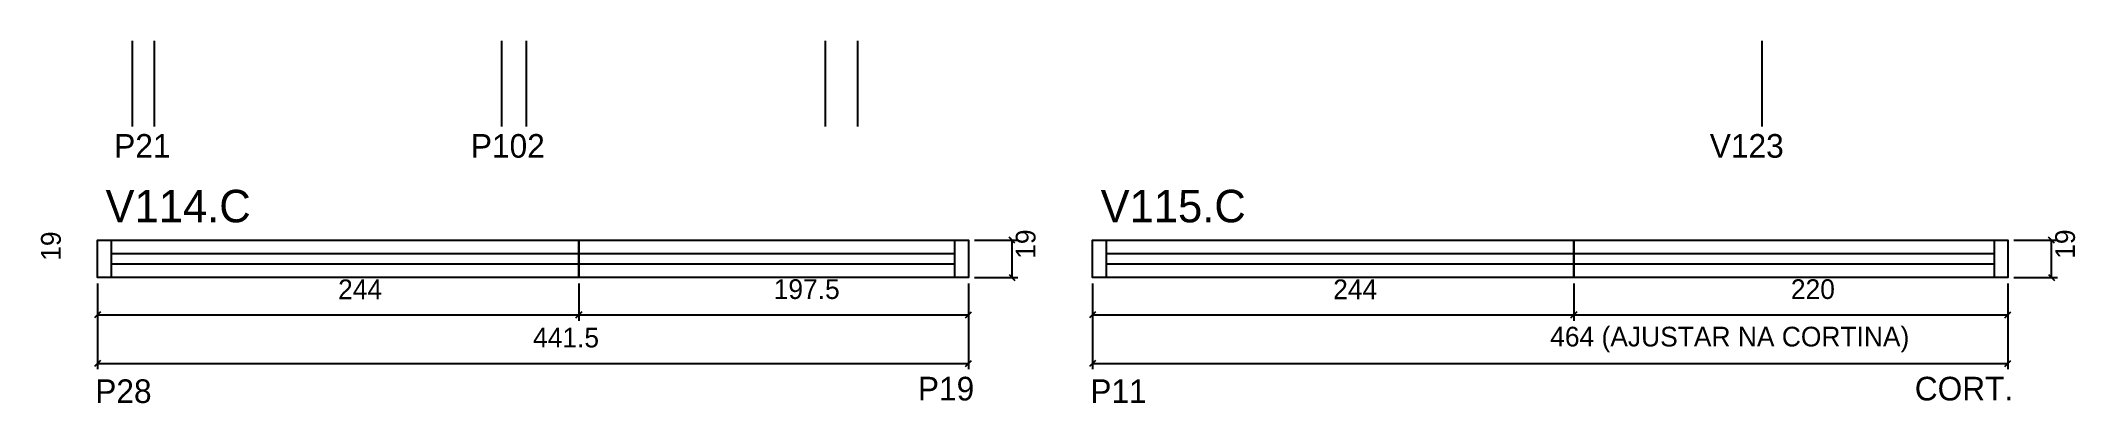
# Model space of a CAD drawing. Header units: metres. Extents: x 1985 to 3016, y 17007 to 17192.
import ezdxf

# ---------------------------------------------------------------- set-up
doc = ezdxf.new("R2010")
doc.units = ezdxf.units.M
for name, color, linetype in [('5', 7, 'Continuous'), ('COTA', 7, 'Continuous'), ('NOMENCLATURA', 7, 'Continuous'), ('Painéis', 7, 'Continuous'), ('SARR_2.2x7', 7, 'Continuous')]:
    doc.layers.add(name, color=color, linetype=linetype)

msp = doc.modelspace()

# ---------------------------------------------------------------- linework, layer by layer
at = {"layer": 'COTA', "color": 4, "lineweight": 25}
for p, q in [((2031.2, 17191.5), (2031.2, 17147.9)), ((2042.4, 17191.5), (2042.4, 17147.9)), ((2218.4, 17191.5), (2218.4, 17147.9)), ((2231, 17191.5), (2231, 17147.9)), ((2382.5, 17191.5), (2382.5, 17147.9)), ((2398.8, 17191.5), (2398.8, 17147.9)), ((2857.3, 17191.5), (2857.3, 17147.9)), ((2458.1, 17090.3), (2480.2, 17090.3)), ((2477.2, 17071.3), (2477.2, 17090.3)), ((2985, 17090.3), (3007.1, 17090.3)), ((3004.1, 17071.3), (3004.1, 17090.3)), ((2458.1, 17071.3), (2480.2, 17071.3)), ((2985, 17071.3), (3007.1, 17071.3)), ((2013.6, 17068.3), (2013.6, 17049.3)), ((2013.6, 17068.3), (2013.6, 17024.7)), ((2257.6, 17068.3), (2257.6, 17049.3)), ((2257.6, 17068.3), (2257.6, 17049.3)), ((2455.1, 17068.3), (2455.1, 17049.3)), ((2455.1, 17068.3), (2455.1, 17024.7)), ((2518, 17068.3), (2518, 17049.3)), ((2518, 17068.3), (2518, 17024.7)), ((2762, 17068.3), (2762, 17049.3)), ((2762, 17068.3), (2762, 17049.3)), ((2982, 17068.3), (2982, 17049.3)), ((2982, 17068.3), (2982, 17024.7)), ((2013.6, 17052.3), (2257.6, 17052.3)), ((2257.6, 17052.3), (2455.1, 17052.3)), ((2518, 17052.3), (2762, 17052.3)), ((2762, 17052.3), (2982, 17052.3)), ((2013.6, 17027.7), (2455.1, 17027.7)), ((2518, 17027.7), (2982, 17027.7))]:
    msp.add_line(p, q, dxfattribs=at)
at = {"layer": 'COTA', "color": 0, "lineweight": 25}
for p, q in [((2478.7, 17088.8), (2475.7, 17091.8)), ((3005.6, 17088.8), (3002.6, 17091.8)), ((2475.7, 17072.8), (2478.7, 17069.8)), ((3002.6, 17072.8), (3005.6, 17069.8)), ((2015.1, 17053.8), (2012.1, 17050.8)), ((2256.1, 17050.8), (2259.1, 17053.8)), ((2259.1, 17053.8), (2256.1, 17050.8)), ((2453.6, 17050.8), (2456.6, 17053.8)), ((2519.5, 17053.8), (2516.5, 17050.8)), ((2760.5, 17050.8), (2763.5, 17053.8)), ((2763.5, 17053.8), (2760.5, 17050.8)), ((2980.5, 17050.8), (2983.5, 17053.8)), ((2015.1, 17029.2), (2012.1, 17026.2)), ((2453.6, 17026.2), (2456.6, 17029.2)), ((2519.5, 17029.2), (2516.5, 17026.2)), ((2980.5, 17026.2), (2983.5, 17029.2))]:
    msp.add_line(p, q, dxfattribs=at)
at = {"layer": 'Painéis', "color": 200, "lineweight": 25}
for points in [[(2257.6, 17071.3), (2013.6, 17071.3), (2013.6, 17090.3), (2257.6, 17090.3)], [(2257.6, 17090.3), (2455.1, 17090.3), (2455.1, 17071.3), (2257.6, 17071.3)], [(2762, 17071.3), (2518, 17071.3), (2518, 17090.3), (2762, 17090.3)], [(2762, 17090.3), (2982, 17090.3), (2982, 17071.3), (2762, 17071.3)]]:
    msp.add_lwpolyline(points, close=True, dxfattribs=at)
at = {"layer": 'SARR_2.2x7', "color": 40, "lineweight": 25}
for p, q in [((2020.6, 17090.3), (2020.6, 17071.3)), ((2448.1, 17090.3), (2448.1, 17071.3)), ((2525, 17090.3), (2525, 17071.3)), ((2975, 17090.3), (2975, 17071.3)), ((2257.6, 17083.3), (2020.6, 17083.3)), ((2448.1, 17083.3), (2257.6, 17083.3)), ((2762, 17083.3), (2525, 17083.3)), ((2975, 17083.3), (2762, 17083.3)), ((2020.6, 17078.3), (2257.6, 17078.3)), ((2257.6, 17078.3), (2448.1, 17078.3)), ((2525, 17078.3), (2762, 17078.3)), ((2762, 17078.3), (2975, 17078.3))]:
    msp.add_line(p, q, dxfattribs=at)

# ---------------------------------------------------------------- texts
at = {"layer": '5', "color": 5, "lineweight": 25}
for s, p in [('P21', (2022.1, 17132.1)), ('P102', (2202.9, 17132.1)), ('V123', (2830.9, 17132.1)), ('P28', (2012.5, 17007.6)), ('P19', (2429.5, 17008.9)), ('P11', (2516.9, 17007.6)), ('CORT.', (2934.8, 17008.9))]:
    msp.add_text(s, height=12, rotation=360, dxfattribs=at).set_placement(p)
at = {"layer": 'COTA', "color": 240, "lineweight": 25}
for p in [(1995, 17079.8), (2489.1, 17080.8), (3016, 17080.8)]:
    msp.add_text('19', height=10, rotation=90, dxfattribs=at).set_placement(p)
for s, p in [('244', (2135.6, 17060.3)), ('197.5', (2356.4, 17060.4)), ('244', (2640, 17060.3)), ('220', (2872, 17060.4)), ('441.5', (2234.4, 17035.8)), ('464 (AJUSTAR NA CORTINA)', (2750, 17036.3))]:
    msp.add_text(s, height=10, dxfattribs=at).set_placement(p)
at = {"layer": 'NOMENCLATURA', "color": 7, "lineweight": 25}
for s, p in [('V114.C', (2017.7, 17099.3)), ('V115.C', (2522.1, 17099.3))]:
    msp.add_text(s, height=16.5, dxfattribs=at).set_placement(p)

doc.saveas('drawing.dxf')
